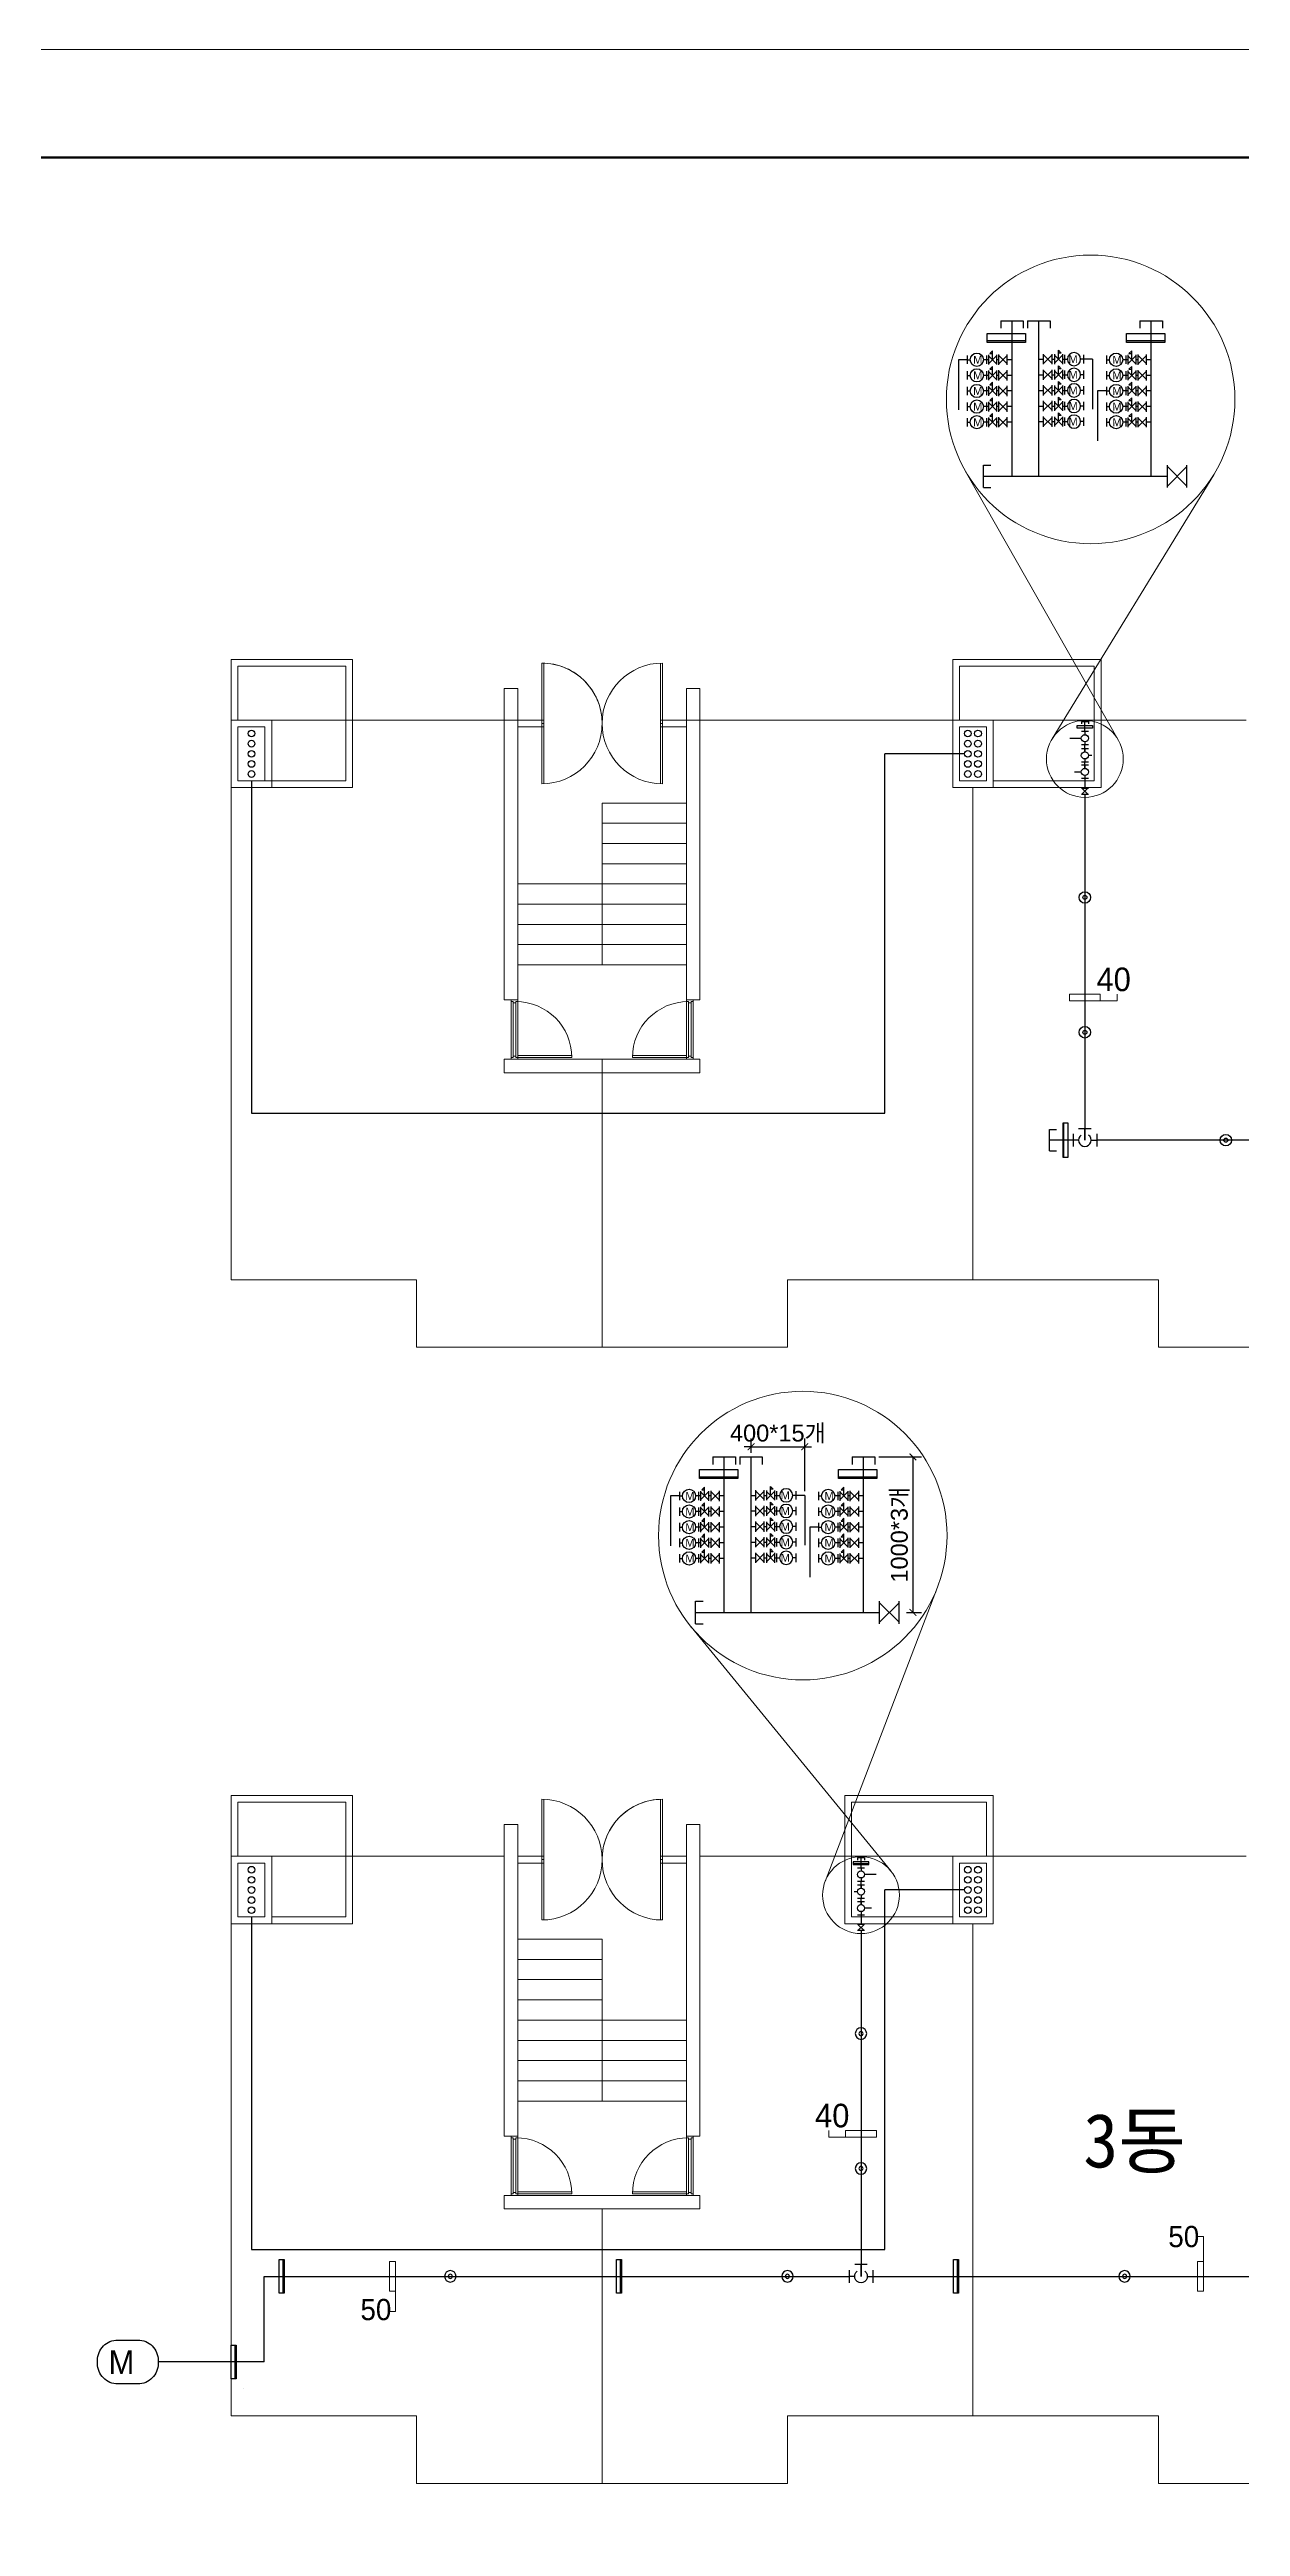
# Model space of a CAD drawing. Header units: millimetres. Extents: x 77978 to 1977917, y -128530 to 383426.
# Drawn here: x 819100 to 836763, y 92480 to 129213 of the extents above; entities that cross this region are included whole.
import ezdxf

# ---------------------------------------------------------------- set-up
doc = ezdxf.new("R2010")
doc.units = ezdxf.units.MM
doc.header["$LTSCALE"] = 20
doc.layers.get('0').update_dxf_attribs({"lineweight": 0})
for name, color, linetype, lineweight in [('PIPE(급수)', 3, 'Continuous', 30), ('WID', 6, 'Continuous', 0), ('건축선', 7, 'Continuous', 0), ('급수', 3, 'Continuous', 30), ('치수선', 1, 'Continuous', 0), ('해칭선', 5, 'Continuous', 0)]:
    doc.layers.add(name, color=color, linetype=linetype, lineweight=lineweight)
for name, color, linetype in [('TEXT', 2, 'Continuous'), ('가데', 2, 'Continuous'), ('급수부품', 2, 'Continuous')]:
    doc.layers.add(name, color=color, linetype=linetype)
doc.styles.get("Standard").update_dxf_attribs({"font": 'arial.ttf'})
doc.styles.add('굴림700', font='gulim.ttc', dxfattribs={"height": 700})
doc.styles.add('굴림800', font='', dxfattribs={"height": 800})
doc.styles.add('수도공사', font='malgun.ttf', dxfattribs={"height": 300})
doc.styles.get('굴림800').set_extended_font_data('GulimChe')
doc.dimstyles.new('태림-100', dxfattribs={"dimscale": 100, "dimtxt": 2.5, "dimasz": 1, "dimexe": 1.25, "dimexo": 0.625, "dimgap": 0.5, "dimtad": 1, "dimdec": 0, "dimzin": 1, "dimdsep": 46, "dimtxsty": 'Standard', "dimblk": 'ARCHTICK', "dimcen": 2.5, "dimclrt": 2, "dimadec": 0, "dimazin": 0, "dimtfac": 1, "dimtdec": 0, "dimtix": 1, "dimtmove": 0, "dimatfit": 3, "dimfxl": 1, "dimarcsym": 0})

# ---------------------------------------------------------------- blocks, each defined once
blk = doc.blocks.new('A$Cb09a5c7e')
at = {"layer": '급수부품', "color": 2}
for p, q in [((75, 0), (-75, 0)), ((-75, 0), (-75, -50)), ((75, 0), (75, -50))]:
    blk.add_line(p, q, dxfattribs=at)
blk = doc.blocks.new('A$Cf2ca77ac')
at = {"layer": '가데', "color": 1}
blk.add_line((-15, 250), (-15, -250), dxfattribs=at)
at = {"layer": '가데'}
blk.add_lwpolyline([(-75, -250), (0, -250), (0, 250), (-75, 250)], close=True, dxfattribs=at)
blk = doc.blocks.new('A$C79955f8c')
at = {"layer": '가데'}
for radius in [85, 30]:
    blk.add_circle((0, 0), radius, dxfattribs=at)
blk = doc.blocks.new('A$C0af038e2')
at = {"layer": '급수부품', "color": 2}
for p, q in [((-140, -75), (-140, 75)), ((140, -75), (140, 75)), ((75, -140), (-75, -140))]:
    blk.add_line(p, q, dxfattribs=at)
at = {"layer": '급수부품'}
for p, q in [((-75, 0), (-140, 0)), ((75, 0), (140, 0)), ((0, 0), (0, -140))]:
    blk.add_line(p, q, dxfattribs=at)
blk.add_arc((0, 0), 75, 306.0342, 233.9661, dxfattribs=at)
blk = doc.blocks.new('A$Ce61dc017')
at = {"layer": '급수부품'}
for p, q in [((-75, 65), (75, 65)), ((-75, -65), (75, -65))]:
    blk.add_line(p, q, dxfattribs=at)
at = {"layer": '급수부품', "color": 2}
for p, q in [((-65, -65), (65, 65)), ((-65, 65), (65, -65))]:
    blk.add_line(p, q, dxfattribs=at)
blk = doc.blocks.new('G$C777399D7')
at = {"layer": '급수부품'}
for p, q in [((-100, 165), (100, 165)), ((-100, 0), (100, 0)), ((-82.5, 165), (82.5, 165)), ((-82.5, 165), (82.5, 0)), ((82.5, 165), (-82.5, 0)), ((-82.5, 0), (82.5, 0))]:
    blk.add_line(p, q, dxfattribs=at)
blk = doc.blocks.new('G$CA49DD9BD')
at = {"layer": '급수부품'}
for p, q in [((-160, 35), (-160, -35)), ((-160, 0), (-135, 0)), ((0, 0), (-25, 0)), ((0, 35), (0, -35))]:
    blk.add_line(p, q, dxfattribs=at)
blk.add_circle((-80, 0), 55, dxfattribs=at)
blk = doc.blocks.new('A$Cee755bb0')
at = {"layer": '급수부품'}
for p, q in [((0, 319), (0, -319)), ((524, -262), (0, 262)), ((0, -262), (524, 262)), ((524, 319), (524, -319))]:
    blk.add_line(p, q, dxfattribs=at)
at = {"layer": '급수부품', "linetype": 'Continuous'}
for p, q in [((262, 579), (441, 400)), ((262, 0), (262, 579)), ((441, 400), (262, 400))]:
    blk.add_line(p, q, dxfattribs=at)
blk = doc.blocks.new('_ArchTick')
at = {"color": 0, "linetype": 'ByBlock', "const_width": 0.15}
blk.add_lwpolyline([(-0.5, -0.5), (0.5, 0.5)], dxfattribs=at)
blk = doc.blocks.new('*D5254')
at = {"layer": 'Defpoints', "color": 0}
for p in [(831338, 108341), (831745, 106035), (831905, 106035)]:
    blk.add_point(p, dxfattribs=at)
at = {"layer": '치수선', "color": 0, "lineweight": -2}
for p, q in [((831400, 108341), (832030, 108341)), ((831905, 108341), (831905, 106035)), ((831808, 106035), (832030, 106035))]:
    blk.add_line(p, q, dxfattribs=at)
at = {"layer": '치수선', "color": 0, "linetype": 'ByBlock', "lineweight": -2, "xscale": 100, "yscale": 100, "zscale": 100}
for p, rotation in [((831905, 108341), 90), ((831905, 106035), 270)]:
    blk.add_blockref('_ArchTick', p, dxfattribs=dict(at, rotation=rotation))
at = {"layer": '치수선', "color": 2, "insert": (831716, 107188), "char_height": 250, "attachment_point": 5, "rotation": 90}
blk.add_mtext('1000*3개', dxfattribs=at)
blk = doc.blocks.new('*D5255')
at = {"layer": 'Defpoints', "color": 0}
for p in [(830300, 108492), (829504, 108340), (830300, 107771)]:
    blk.add_point(p, dxfattribs=at)
at = {"layer": '치수선', "color": 0, "lineweight": -2}
for p, q in [((829504, 108492), (829404, 108492)), ((829504, 108403), (829504, 108617)), ((829504, 108492), (830300, 108492)), ((830300, 107834), (830300, 108617)), ((830300, 108492), (830400, 108492))]:
    blk.add_line(p, q, dxfattribs=at)
at = {"layer": '치수선', "color": 0, "linetype": 'ByBlock', "lineweight": -2, "xscale": 100, "yscale": 100, "zscale": 100}
blk.add_blockref('_ArchTick', (829504, 108492), dxfattribs=at)
at = {"layer": '치수선', "color": 0, "linetype": 'ByBlock', "lineweight": -2, "xscale": 100, "yscale": 100, "zscale": 100, "rotation": 180}
blk.add_blockref('_ArchTick', (830300, 108492), dxfattribs=at)
at = {"layer": '치수선', "color": 2, "insert": (829902, 108682), "char_height": 250, "attachment_point": 5}
blk.add_mtext('400*15{\\f굴림|b0|i0|c129|p50;개}', dxfattribs=at)
blk = doc.blocks.new('상수도 도각-다중')
at = {"lineweight": 100}
blk.add_line((123000, 86100), (3000, 86100), dxfattribs=at)
blk.add_lwpolyline([(0, 0), (126000, 0), (126000, 89100), (0, 89100)], close=True)

msp = doc.modelspace()

# ---------------------------------------------------------------- linework, layer by layer
for p, q in [((834950.5, 118974.1), (832680.5, 122967.4)), ((836366, 122908.4), (833969.1, 118989.8)), ((823495.1, 119269.1), (823495.1, 120069.1)), ((834595.1, 119269.1), (834595.1, 120069.1)), ((825845.1, 119739.1), (826045.1, 119739.1)), ((828545.1, 119739.1), (828745.1, 119739.1)), ((821795.1, 119269.1), (826045.1, 119269.1)), ((821795.1, 110969.1), (821795.1, 119269.1)), ((822395.1, 119269.1), (824495.1, 119269.1)), ((823495.1, 119269.1), (823495.1, 118369.1)), ((823595.1, 119269.1), (823595.1, 118269.1)), ((828545.1, 119269.1), (836845.1, 119269.1)), ((834595.1, 119269.1), (834595.1, 118369.1)), ((834595.1, 119269.1), (834595.1, 118369.1)), ((834695.1, 119269.1), (834695.1, 118269.1)), ((834695.1, 119269.1), (834695.1, 118269.1)), ((821995.1, 118369.1), (823495.1, 118369.1)), ((833095.1, 118369.1), (834595.1, 118369.1)), ((821995.1, 118269.1), (823595.1, 118269.1)), ((827295.1, 115639.1), (827295.1, 118039.1)), ((832795.1, 110969.1), (832795.1, 118269.1)), ((833095.1, 118269.1), (834695.1, 118269.1)), ((827295.1, 109969.1), (827295.1, 114239.1)), ((824545.1, 110969.1), (821795.1, 110969.1)), ((824545.1, 109969.1), (824545.1, 110969.1)), ((835545.1, 110969.1), (830045.1, 110969.1)), ((830045.1, 110969.1), (830045.1, 109969.1)), ((835545.1, 109969.1), (835545.1, 110969.1)), ((830045.1, 109969.1), (824545.1, 109969.1)), ((841045.1, 109969.1), (835545.1, 109969.1)), ((830602.7, 102045.9), (832270.6, 106411.2)), ((828616, 105819.6), (831575.9, 102203.4)), ((823495.1, 102419.1), (823495.1, 103219.1)), ((826045.1, 102889.1), (825845, 102889.1)), ((828745.1, 102889.1), (828545.1, 102889.1)), ((830995.1, 102419.1), (830995.1, 103219.1)), ((825845.1, 102419.1), (821795.1, 102419.1)), ((821795.1, 102419.1), (821795.1, 94119.1)), ((823495.1, 102419.1), (823495.1, 101519.1)), ((823595.1, 102419.1), (823595.1, 101419.1)), ((836845.1, 102419.1), (828745.1, 102419.1)), ((830895.1, 102419.1), (830895.1, 101419.1)), ((830995.1, 102419.1), (830995.1, 101519.1)), ((822395.1, 101519.1), (823495.1, 101519.1)), ((822395.1, 101419.1), (823595.1, 101419.1)), ((832495.1, 101419.1), (830895.1, 101419.1)), ((832495.1, 101519.1), (830995.1, 101519.1)), ((832795.1, 94119.1), (832795.1, 101419.1)), ((827295.1, 98789.1), (827295.1, 101189.1)), ((827295.1, 98789.1), (827295.1, 101189.1)), ((827295.1, 93119.1), (827295.1, 97189.1)), ((821795.1, 94119.1), (824545.1, 94119.1)), ((824545.1, 94119.1), (824545.1, 93119.1)), ((830045.1, 93119.1), (830045.1, 94119.1)), ((830045.1, 94119.1), (835545.1, 94119.1)), ((835545.1, 94119.1), (835545.1, 93119.1)), ((824545.1, 93119.1), (830045.1, 93119.1)), ((835545.1, 93119.1), (841045.1, 93119.1))]:
    msp.add_line(p, q)
at = {"color": 5}
for p, q in [((832595.1, 119269.1), (834595.1, 119269.1)), ((832995.1, 102419.1), (830995.1, 102419.1))]:
    msp.add_line(p, q, dxfattribs=at)
for points in [[(823595.1, 120169.1), (821795.1, 120169.1), (821795.1, 119269.1), (823595.1, 119269.1)], [(834695.1, 120169.1), (832495.1, 120169.1), (832495.1, 119269.1), (834695.1, 119269.1)], [(823495.1, 120069.1), (821895.1, 120069.1), (821895.1, 119269.1), (823495.1, 119269.1)], [(834595.1, 120069.1), (832595.1, 120069.1), (832595.1, 119269.1), (834595.1, 119269.1)], [(821795.1, 118269.1), (822395.1, 118269.1), (822395.1, 119269.1), (821795.1, 119269.1)], [(821895.1, 118369.1), (822295.1, 118369.1), (822295.1, 119169.1), (821895.1, 119169.1)], [(832495.1, 118269.1), (833095.1, 118269.1), (833095.1, 119269.1), (832495.1, 119269.1)], [(832595.1, 118369.1), (832995.1, 118369.1), (832995.1, 119169.1), (832595.1, 119169.1)], [(823595.1, 103319.1), (821795.1, 103319.1), (821795.1, 102419.1), (823595.1, 102419.1)], [(830895.1, 103319.1), (833095.1, 103319.1), (833095.1, 102419.1), (830895.1, 102419.1)], [(823495.1, 103219.1), (821895.1, 103219.1), (821895.1, 102419.1), (823495.1, 102419.1)], [(830995.1, 103219.1), (832995.1, 103219.1), (832995.1, 102419.1), (830995.1, 102419.1)], [(821795.1, 101419.1), (822395.1, 101419.1), (822395.1, 102419.1), (821795.1, 102419.1)], [(821895.1, 101519.1), (822295.1, 101519.1), (822295.1, 102319.1), (821895.1, 102319.1)], [(833095.1, 101419.1), (832495.1, 101419.1), (832495.1, 102419.1), (833095.1, 102419.1)], [(832995.1, 101519.1), (832595.1, 101519.1), (832595.1, 102319.1), (832995.1, 102319.1)]]:
    msp.add_lwpolyline(points, close=True)
for centre in [(834540.7, 124024.9), (830271.8, 107174.9)]:
    msp.add_circle(centre, 2139.7)
at = {"layer": 'PIPE(급수)'}
for p, q in [((833374.9, 122884.5), (833374.9, 125190.9)), ((833772.7, 122884.5), (833772.7, 125190.5)), ((835439.7, 122884.5), (835439.7, 125190.9)), ((832710.4, 124612.8), (832579.1, 124612.8)), ((832579.1, 124612.8), (832579.1, 123872.4)), ((834568.5, 124621.4), (834437.2, 124621.4)), ((834568.5, 124621.4), (834568.5, 123880.9)), ((834775.2, 124149.6), (834643.9, 124149.6)), ((834643.9, 124149.6), (834643.9, 123409.1)), ((829106, 106034.5), (829106, 108340.9)), ((829503.9, 106034.5), (829503.9, 108340.5)), ((831170.8, 106034.5), (831170.8, 108340.9)), ((828441.6, 107762.8), (828310.3, 107762.8)), ((828310.3, 107762.8), (828310.3, 107022.4)), ((830299.7, 107771.4), (830168.3, 107771.4)), ((830299.7, 107771.4), (830299.7, 107030.9)), ((830506.4, 107299.6), (830375, 107299.6)), ((830375, 107299.6), (830375.1, 106559.1))]:
    msp.add_line(p, q, dxfattribs=at)
at = {"layer": 'WID'}
for p, q in [((826400.1, 119219.1), (826400.1, 120114.1)), ((826430.1, 119219.1), (826430.1, 120113.6)), ((828160.1, 119219.1), (828160.1, 120113.6)), ((828160.1, 119269.1), (828160.1, 120109.7)), ((828190.1, 119219.1), (828190.1, 120114.1)), ((828190.1, 119219.1), (828190.1, 120110.3)), ((826045.1, 119269.1), (826430.1, 119269.1)), ((826045.1, 119169.1), (826430.1, 119169.1)), ((826375.1, 119269.1), (826400.1, 119269.1)), ((826400.1, 119169.1), (826375.1, 119169.1)), ((826375.1, 119169.1), (826400.1, 119169.1)), ((826400.1, 119269.1), (826400.1, 119169.1)), ((826430.1, 119269.1), (826400.1, 119269.1)), ((826430.1, 119219.1), (826400.1, 119219.1)), ((826400.1, 119219.1), (826400.1, 118324.1)), ((826430.1, 119169.1), (826400.1, 119169.1)), ((826430.1, 119219.1), (826430.1, 118324.6)), ((828160.1, 119269.1), (828545.1, 119269.1)), ((828190.1, 119269.1), (828160.1, 119269.1)), ((828160.1, 119219.1), (828190.1, 119219.1)), ((828160.1, 119219.1), (828160.1, 118324.6)), ((828160.1, 119219.1), (828190.1, 119219.1)), ((828160.1, 119169.1), (828545.1, 119169.1)), ((828160.1, 119169.1), (828190.1, 119169.1)), ((828190.1, 119269.1), (828190.1, 119169.1)), ((828215.1, 119269.1), (828190.1, 119269.1)), ((828190.1, 119269.1), (828190.1, 119169.1)), ((828190.1, 119219.1), (828190.1, 118324.1)), ((828190.1, 119169.1), (828215.1, 119169.1)), ((826045.1, 115119.1), (825945.1, 115119.1)), ((825945.1, 115119.1), (825945.1, 115094.1)), ((826045.1, 115119.1), (825945.1, 115119.1)), ((825945.1, 115094.1), (825945.1, 114294.1)), ((825945.1, 115094.1), (825975.6, 115094.1)), ((825975.6, 115094.1), (825975.6, 114284.1)), ((825975.6, 115094.1), (825975.6, 115074.1)), ((825975.6, 115074.1), (826015.6, 115074.1)), ((826015.6, 115094.1), (826045.1, 115094.1)), ((826015.6, 115094.1), (826015.6, 114264.1)), ((826045.1, 115094.1), (826045.1, 115119.1)), ((826045.1, 114264.1), (826045.1, 115094.1)), ((828545.1, 115119.1), (828645.1, 115119.1)), ((828545.1, 115119.1), (828645.1, 115119.1)), ((828545.1, 115119.1), (828645.1, 115119.1)), ((828545.1, 115094.1), (828545.1, 115119.1)), ((828545.1, 115119.1), (828645.1, 115119.1)), ((828574.5, 115094.1), (828545.1, 115094.1)), ((828545.1, 114264.1), (828545.1, 115094.1)), ((828574.5, 115094.1), (828574.5, 114264.1)), ((828614.5, 115074.1), (828574.5, 115074.1)), ((828614.5, 115094.1), (828614.5, 114284.1)), ((828645.1, 115094.1), (828614.5, 115094.1)), ((828614.5, 115094.1), (828614.5, 115074.1)), ((828645.1, 115119.1), (828645.1, 115094.1)), ((828645.1, 115094.1), (828645.1, 114294.1)), ((825945.1, 114294.1), (825945.1, 114264.1)), ((825945.1, 114264.1), (825945.1, 114239.1)), ((825975.6, 114264.1), (825945.1, 114264.1)), ((825975.6, 114284.1), (825975.6, 114264.1)), ((826015.6, 114284.1), (825975.6, 114284.1)), ((826015.6, 114264.1), (826045.1, 114264.1)), ((826045.1, 114294.1), (826845, 114294.1)), ((826045.1, 114264.1), (826845.6, 114264.1)), ((826045.1, 114239.1), (826045.1, 114264.1)), ((828545.1, 114264.1), (827744.5, 114264.1)), ((828545.1, 114294.1), (827745.1, 114294.1)), ((828545.1, 114239.1), (828545.1, 114264.1)), ((828574.5, 114264.1), (828545.1, 114264.1)), ((828574.5, 114284.1), (828614.5, 114284.1)), ((828614.5, 114284.1), (828614.5, 114264.1)), ((828614.5, 114264.1), (828645.1, 114264.1)), ((828645.1, 114294.1), (828645.1, 114264.1)), ((828645.1, 114264.1), (828645.1, 114239.1)), ((825945.1, 114239.1), (826045.1, 114239.1)), ((828645.1, 114239.1), (828545.1, 114239.1)), ((826400.1, 102369.1), (826400.1, 103264.1)), ((826400.1, 102369.1), (826400.1, 103260.3)), ((826430.1, 102369.1), (826430.1, 103263.6)), ((826430.1, 102419.1), (826430.1, 103259.7)), ((828160.1, 102369.1), (828160.1, 103263.6)), ((828190.1, 102369.1), (828190.1, 103264.1)), ((826430.1, 102419.1), (826045.1, 102419.1)), ((826430.1, 102319.1), (826045.1, 102319.1)), ((826375.1, 102419.1), (826400.1, 102419.1)), ((826400.1, 102319.1), (826375.1, 102319.1)), ((826400.1, 102419.1), (826430.1, 102419.1)), ((826400.1, 102419.1), (826400.1, 102319.1)), ((826400.1, 102419.1), (826400.1, 102319.1)), ((826430.1, 102369.1), (826400.1, 102369.1)), ((826400.1, 102369.1), (826400.1, 101474.1)), ((826430.1, 102369.1), (826400.1, 102369.1)), ((826430.1, 102319.1), (826400.1, 102319.1)), ((826430.1, 102369.1), (826430.1, 101474.6)), ((828545.1, 102419.1), (828160.1, 102419.1)), ((828160.1, 102419.1), (828190.1, 102419.1)), ((828160.1, 102369.1), (828190.1, 102369.1)), ((828160.1, 102369.1), (828160.1, 101474.6)), ((828545.1, 102319.1), (828160.1, 102319.1)), ((828160.1, 102319.1), (828190.1, 102319.1)), ((828190.1, 102419.1), (828190.1, 102319.1)), ((828215.1, 102419.1), (828190.1, 102419.1)), ((828190.1, 102369.1), (828190.1, 101474.1)), ((828190.1, 102319.1), (828215.1, 102319.1)), ((828215.1, 102319.1), (828190.1, 102319.1)), ((826045.1, 98269.1), (825945.1, 98269.1)), ((826045.1, 98269.1), (825945.1, 98269.1)), ((826045.1, 98269.1), (825945.1, 98269.1)), ((825945.1, 98269.1), (825945.1, 98244.1)), ((826045.1, 98269.1), (825945.1, 98269.1)), ((825945.1, 98244.1), (825945.1, 97444.1)), ((825945.1, 98244.1), (825975.6, 98244.1)), ((825975.6, 98244.1), (825975.6, 97434.1)), ((825975.6, 98244.1), (825975.6, 98224.1)), ((825975.6, 98224.1), (826015.6, 98224.1)), ((826015.6, 98244.1), (826045.1, 98244.1)), ((826015.6, 98244.1), (826015.6, 97414.1)), ((826045.1, 98244.1), (826045.1, 98269.1)), ((826045.1, 97414.1), (826045.1, 98244.1)), ((828545.1, 98269.1), (828645.1, 98269.1)), ((828545.1, 98244.1), (828545.1, 98269.1)), ((828545.1, 98269.1), (828645.1, 98269.1)), ((828574.5, 98244.1), (828545.1, 98244.1)), ((828545.1, 97414.1), (828545.1, 98244.1)), ((828574.5, 98244.1), (828574.5, 97414.1)), ((828614.5, 98224.1), (828574.5, 98224.1)), ((828614.5, 98244.1), (828614.5, 97434.1)), ((828645.1, 98244.1), (828614.5, 98244.1)), ((828614.5, 98244.1), (828614.5, 98224.1)), ((828645.1, 98269.1), (828645.1, 98244.1)), ((828645.1, 98244.1), (828645.1, 97444.1)), ((825945.1, 97444.1), (825945.1, 97414.1)), ((825945.1, 97414.1), (825945.1, 97389.1)), ((825975.6, 97414.1), (825945.1, 97414.1)), ((825945.1, 97389.1), (826045.1, 97389.1)), ((825975.6, 97434.1), (825975.6, 97414.1)), ((826015.6, 97434.1), (825975.6, 97434.1)), ((826015.6, 97414.1), (826045.1, 97414.1)), ((826045.1, 97444.1), (826845, 97444.1)), ((826045.1, 97414.1), (826845.6, 97414.1)), ((826045.1, 97389.1), (826045.1, 97414.1)), ((828545.1, 97414.1), (827744.5, 97414.1)), ((828545.1, 97444.1), (827745.1, 97444.1)), ((828545.1, 97389.1), (828545.1, 97414.1)), ((828574.5, 97414.1), (828545.1, 97414.1)), ((828645.1, 97389.1), (828545.1, 97389.1)), ((828574.5, 97434.1), (828614.5, 97434.1)), ((828614.5, 97434.1), (828614.5, 97414.1)), ((828614.5, 97414.1), (828645.1, 97414.1)), ((828645.1, 97444.1), (828645.1, 97414.1)), ((828645.1, 97414.1), (828645.1, 97389.1))]:
    msp.add_line(p, q, dxfattribs=at)
for centre, radius, start, end in [((826400.1, 119219.1), 895, 356.79745, 90), ((826400.1, 119219.1), 895, 270, 90), ((828190.1, 119219.1), 895, 90, 270), ((826015.6, 114264.1), 830, 0, 90), ((828574.5, 114264.1), 830, 90, 180), ((826400.1, 102369.1), 895, 270, 90), ((828190.1, 102369.1), 895, 90, 183.20255), ((828190.1, 102369.1), 895, 90, 270), ((826015.6, 97414.1), 830, 0, 90), ((828574.5, 97414.1), 830, 90, 180)]:
    msp.add_arc(centre, radius, start, end, dxfattribs=at)
at = {"layer": '가데', "color": 1}
for p, q in [((833006.9, 124897.2), (833575.8, 124896.3)), ((835071.7, 124897.2), (835640.6, 124896.3)), ((834339.4, 119155.3), (834570.7, 119155)), ((828738, 108047.2), (829307, 108046.3)), ((830802.8, 108047.2), (831371.8, 108046.3)), ((831250.8, 102305.3), (831019.5, 102305))]:
    msp.add_line(p, q, dxfattribs=at)
at = {"layer": '가데'}
for points in [[(833575.8, 125003.3), (833575.8, 124869.6), (833006.9, 124870.5), (833006.9, 125003.3)], [(835640.6, 125003.3), (835640.6, 124869.6), (835071.7, 124870.5), (835071.7, 125003.3)], [(834570.7, 119188.6), (834570.7, 119146.6), (834339.4, 119146.9), (834339.4, 119188.6)], [(829307, 108153.3), (829307, 108019.6), (828738, 108020.5), (828738, 108153.3)], [(831371.8, 108153.3), (831371.8, 108019.6), (830802.8, 108020.5), (830802.8, 108153.3)], [(831019.5, 102338.6), (831019.5, 102296.6), (831250.8, 102296.9), (831250.8, 102338.6)]]:
    msp.add_lwpolyline(points, close=True, dxfattribs=at)
at = {"layer": '건축선'}
for p, q in [((826045.1, 119739.1), (826045.1, 115119.1)), ((828545.1, 115119.1), (828545.1, 119739.1)), ((827295.1, 118039.1), (828545.1, 118039.1)), ((827295.1, 118039.1), (827295.1, 115639.1)), ((827295.1, 117739.1), (828545.1, 117739.1)), ((827295.1, 117439.1), (828545.1, 117439.1)), ((826045.1, 116839.1), (828545.1, 116839.1)), ((827295.1, 117139.1), (828545.1, 117139.1)), ((826045.1, 116539.1), (828545.1, 116539.1)), ((826045.1, 116239.1), (828545.1, 116239.1)), ((826045.1, 115939.1), (828545.1, 115939.1)), ((826045.1, 115639.1), (828545.1, 115639.1)), ((826045.1, 115119.1), (825845.1, 115119.1)), ((826045.1, 115119.1), (825845.1, 115119.1)), ((828545.1, 115119.1), (828745.1, 115119.1)), ((828545.1, 115119.1), (828745.1, 115119.1)), ((825845.1, 114239.1), (825845.1, 114039.1)), ((825845.1, 114239.1), (828745.1, 114239.1)), ((825845.1, 114039.1), (827295.1, 114039.1)), ((827295.1, 114039.1), (828745.1, 114039.1)), ((828745.1, 114039.1), (828745.1, 114239.1)), ((826045.1, 98269.1), (826045.1, 102889.1)), ((828545.1, 102889.1), (828545.1, 98269.1)), ((827295.1, 101189.1), (826045.1, 101189.1)), ((827295.1, 101189.1), (827295.1, 98789.1)), ((827295.1, 100889.1), (826045.1, 100889.1)), ((827295.1, 100589.1), (826045.1, 100589.1)), ((827295.1, 100289.1), (826045.1, 100289.1)), ((828545.1, 99989.1), (826045.1, 99989.1)), ((828545.1, 99689.1), (826045.1, 99689.1)), ((828545.1, 99389.1), (826045.1, 99389.1)), ((828545.1, 99089.1), (826045.1, 99089.1)), ((828545.1, 98789.1), (826045.1, 98789.1)), ((826045.1, 98269.1), (825845.1, 98269.1)), ((826045.1, 98269.1), (825845.1, 98269.1)), ((828545.1, 98269.1), (828745.1, 98269.1)), ((828545.1, 98269.1), (828745.1, 98269.1)), ((828745.1, 97389.1), (825845.1, 97389.1)), ((825845.1, 97189.1), (825845.1, 97389.1)), ((828745.1, 97389.1), (828745.1, 97189.1)), ((827295.1, 97189.1), (825845.1, 97189.1)), ((828745.1, 97189.1), (827295.1, 97189.1))]:
    msp.add_line(p, q, dxfattribs=at)
for points in [[(825845.1, 115119.1), (825845.1, 119739.1)], [(828745.1, 119739.1), (828745.1, 119479.1), (828745.1, 115119.1)], [(825845, 102889.1), (825845.1, 102629.1), (825845.1, 98269.1)], [(828745.1, 98269.1), (828745.1, 102889.1)]]:
    msp.add_lwpolyline(points, dxfattribs=at)
for centre in [(834455.2, 118692.5), (831135, 101842.5)]:
    msp.add_circle(centre, 569.8, dxfattribs=at)
at = {"layer": '급수'}
for p, q in [((833025.5, 124612.8), (832995.5, 124612.8)), ((833179.5, 124612.9), (833144.2, 124612.9)), ((833374.9, 124612.9), (833304.5, 124612.9)), ((833772.7, 124621.4), (833843.1, 124621.4)), ((833968.1, 124621.4), (834003.4, 124621.4)), ((834122.1, 124621.4), (834152.1, 124621.4)), ((834568.5, 124621.4), (834568.5, 124621.4)), ((835090.3, 124612.8), (835060.3, 124612.8)), ((835244.3, 124612.9), (835209, 124612.9)), ((835439.7, 124612.9), (835369.3, 124612.9)), ((833025.5, 124381.2), (832995.5, 124381.2)), ((833179.5, 124381.2), (833144.2, 124381.2)), ((833374.9, 124381.2), (833304.5, 124381.2)), ((833772.7, 124389.8), (833843.1, 124389.8)), ((833968.1, 124389.8), (834003.4, 124389.8)), ((834122.1, 124389.8), (834152.1, 124389.8)), ((835090.3, 124381.2), (835060.3, 124381.2)), ((835244.3, 124381.2), (835209, 124381.2)), ((835439.7, 124381.2), (835369.3, 124381.2)), ((833025.5, 124149.6), (832995.5, 124149.6)), ((833025.5, 123917.9), (832995.5, 123917.9)), ((833179.5, 124149.6), (833144.2, 124149.6)), ((833179.5, 123918), (833144.2, 123918)), ((833374.9, 124149.6), (833304.5, 124149.6)), ((833374.9, 123918), (833304.5, 123918)), ((833772.7, 124158.2), (833843.1, 124158.2)), ((833772.7, 123926.5), (833843.1, 123926.5)), ((833968.1, 124158.2), (834003.4, 124158.2)), ((833968.1, 123926.5), (834003.4, 123926.5)), ((834122.1, 124158.1), (834152.1, 124158.1)), ((834122.1, 123926.5), (834152.1, 123926.5)), ((835090.3, 124149.6), (835060.3, 124149.6)), ((835090.3, 123917.9), (835060.3, 123917.9)), ((835244.3, 124149.6), (835209, 124149.6)), ((835244.3, 123918), (835209, 123918)), ((835439.7, 124149.6), (835369.3, 124149.6)), ((835439.7, 123918), (835369.3, 123918)), ((833025.5, 123686.3), (832995.5, 123686.3)), ((833179.5, 123686.3), (833144.2, 123686.3)), ((833374.9, 123686.3), (833304.5, 123686.3)), ((833772.7, 123694.9), (833843.1, 123694.9)), ((833968.1, 123694.9), (834003.4, 123694.9)), ((834122.1, 123694.9), (834152.1, 123694.9)), ((835090.3, 123686.3), (835060.3, 123686.3)), ((835244.3, 123686.3), (835209, 123686.3)), ((835439.7, 123686.3), (835369.3, 123686.3)), ((832951.4, 122884.5), (835680.1, 122884.5)), ((834455.2, 119097.8), (834455.2, 119246.6)), ((831486.5, 113437.3), (831486.5, 118769.1)), ((832670.1, 118769.1), (831486.5, 118769.1)), ((834230.1, 118999.9), (834402.5, 118999.9)), ((834455.2, 118797.7), (834455.2, 118902)), ((834455.2, 118552.9), (834455.2, 118649.3)), ((834556.9, 118745), (834507.8, 118745)), ((822095.1, 118369.1), (822095.1, 113437.3)), ((834301.7, 118500.3), (834402.5, 118500.3)), ((834455.2, 118552.9), (834455.2, 118647.2)), ((834455.2, 118413.1), (834455.2, 118259.6)), ((834455.2, 118214.1), (834455.2, 118214.1)), ((834455.2, 118168.6), (834455.2, 113039.1)), ((822095.1, 113437.3), (831486.5, 113437.3)), ((834280.2, 113039.1), (833928.2, 113039.1)), ((845280.2, 113039.1), (834630.2, 113039.1)), ((828756.7, 107762.8), (828726.7, 107762.8)), ((828910.7, 107762.9), (828875.3, 107762.9)), ((829106, 107762.9), (829035.6, 107762.9)), ((829503.9, 107771.4), (829574.3, 107771.4)), ((829699.2, 107771.4), (829734.6, 107771.4)), ((829853.3, 107771.4), (829883.3, 107771.4)), ((830299.7, 107771.4), (830299.7, 107771.4)), ((830821.4, 107762.8), (830791.4, 107762.8)), ((830975.5, 107762.9), (830940.1, 107762.9)), ((831170.8, 107762.9), (831100.4, 107762.9)), ((828756.7, 107531.2), (828726.7, 107531.2)), ((828756.7, 107299.6), (828726.7, 107299.6)), ((828910.7, 107531.2), (828875.3, 107531.2)), ((828910.7, 107299.6), (828875.3, 107299.6)), ((829106, 107531.2), (829035.6, 107531.2)), ((829106, 107299.6), (829035.6, 107299.6)), ((829503.9, 107539.8), (829574.3, 107539.8)), ((829503.9, 107308.2), (829574.3, 107308.2)), ((829699.2, 107539.8), (829734.6, 107539.8)), ((829699.2, 107308.2), (829734.6, 107308.2)), ((829853.3, 107539.8), (829883.3, 107539.8)), ((829853.3, 107308.1), (829883.3, 107308.1)), ((830821.4, 107531.2), (830791.4, 107531.2)), ((830821.4, 107299.6), (830791.4, 107299.6)), ((830975.5, 107531.2), (830940.1, 107531.2)), ((830975.5, 107299.6), (830940.1, 107299.6)), ((831170.8, 107531.2), (831100.4, 107531.2)), ((831170.8, 107299.6), (831100.4, 107299.6)), ((828756.7, 107067.9), (828726.7, 107067.9)), ((828910.7, 107068), (828875.3, 107068)), ((829106, 107068), (829035.6, 107068)), ((829503.9, 107076.5), (829574.3, 107076.5)), ((829699.2, 107076.5), (829734.6, 107076.5)), ((829853.3, 107076.5), (829883.3, 107076.5)), ((830821.4, 107067.9), (830791.4, 107067.9)), ((830975.5, 107068), (830940.1, 107068)), ((831170.8, 107068), (831100.4, 107068)), ((828756.7, 106836.3), (828726.7, 106836.3)), ((828910.7, 106836.3), (828875.3, 106836.3)), ((829106, 106836.3), (829035.6, 106836.3)), ((829503.9, 106844.9), (829574.3, 106844.9)), ((829699.2, 106844.9), (829734.6, 106844.9)), ((829853.3, 106844.9), (829883.3, 106844.9)), ((830821.4, 106836.3), (830791.4, 106836.3)), ((830975.5, 106836.3), (830940.1, 106836.3)), ((831170.8, 106836.3), (831100.4, 106836.3)), ((828682.5, 106034.5), (831411.2, 106034.5)), ((831135, 102247.8), (831135, 102396.6)), ((831360, 102149.9), (831187.6, 102149.9)), ((831033.3, 101895), (831082.3, 101895)), ((831135, 101947.7), (831135, 102052)), ((831135, 101702.9), (831135, 101799.3)), ((831135, 101702.9), (831135, 101797.2)), ((831486.5, 96587.3), (831486.5, 101919.1)), ((832670.1, 101919.1), (831486.5, 101919.1)), ((822095.1, 101519.1), (822095.1, 96587.3)), ((831135, 101563.1), (831135, 101409.6)), ((831288.4, 101650.3), (831187.6, 101650.3)), ((831135, 101364.1), (831135, 101364.1)), ((831135, 101318.6), (831135, 96189.1)), ((822095.1, 96587.3), (831486.5, 96587.3)), ((822281.5, 94919.1), (822281.5, 96189.1)), ((822281.5, 96189.1), (822581.5, 96189.1)), ((831310, 96189.1), (841960, 96189.1)), ((822281.5, 94919.1), (820711.5, 94919.1))]:
    msp.add_line(p, q, dxfattribs=at)
msp.add_lwpolyline([(822281.5, 96189.1), (823512, 96189.1), (830960, 96189.1)], dxfattribs=at)
msp.add_lwpolyline([(820111.5, 95244.1), (820411.5, 95244.1, -0.4142136), (820711.5, 94944.1), (820711.5, 94894.1, -0.4142136), (820411.5, 94594.1), (820111.5, 94594.1, -0.4142136), (819811.5, 94894.1), (819811.5, 94944.1, -0.4142136)], format="xyb", close=True, dxfattribs=at)
for centre in [(822095.1, 119069.1), (832720.1, 119069.1), (832870.1, 119069.1), (822095.1, 118919.1), (822095.1, 118769.1), (822095.1, 118619.1), (832720.1, 118919.1), (832720.1, 118769.1), (832720.1, 118619.1), (832870.1, 118919.1), (832870.1, 118769.1), (832870.1, 118619.1), (822095.1, 118469.1), (832720.1, 118469.1), (832870.1, 118469.1), (822095.1, 102219.1), (822095.1, 102069.1), (832720.1, 102219.1), (832720.1, 102069.1), (832870.1, 102219.1), (832870.1, 102069.1), (822095.1, 101919.1), (822095.1, 101769.1), (832720.1, 101919.1), (832720.1, 101769.1), (832870.1, 101919.1), (832870.1, 101769.1), (822095.1, 101619.1), (832720.1, 101619.1), (832870.1, 101619.1)]:
    msp.add_circle(centre, 50, dxfattribs=at)
at = {"layer": '급수부품', "color": 2}
for p, q in [((834507.7, 119097.8), (834402.7, 119097.8)), ((834507.7, 118902), (834402.7, 118902)), ((834507.7, 118843), (834402.7, 118843)), ((834507.7, 118647.2), (834402.7, 118647.2)), ((834507.7, 118598.2), (834402.7, 118598.2)), ((834507.7, 118402.4), (834402.7, 118402.4)), ((831082.5, 102247.8), (831187.5, 102247.8)), ((831082.5, 102052), (831187.5, 102052)), ((831082.5, 101993), (831187.5, 101993)), ((831082.5, 101797.2), (831187.5, 101797.2)), ((831082.5, 101748.2), (831187.5, 101748.2)), ((831082.5, 101552.4), (831187.5, 101552.4))]:
    msp.add_line(p, q, dxfattribs=at)
at = {"layer": '급수부품'}
for p, q in [((834455.2, 119097.8), (834455.1, 119052.5)), ((834455.2, 118947.4), (834455.1, 118902)), ((834455.2, 118843), (834455.2, 118797.7)), ((834455.2, 118692.5), (834455.2, 118647.2)), ((834455.2, 118598.2), (834455.1, 118552.9)), ((834455.2, 118447.8), (834455.1, 118402.4)), ((831135, 102247.8), (831135, 102202.5)), ((831135, 102097.4), (831135, 102052)), ((831135, 101993), (831135, 101947.7)), ((831135, 101842.5), (831135, 101797.2)), ((831135, 101748.2), (831135, 101702.9)), ((831135, 101597.8), (831135, 101552.4))]:
    msp.add_line(p, q, dxfattribs=at)
for centre in [(834455.2, 118999.9), (834455.2, 118745), (834455.2, 118500.3), (831135, 102149.9), (831135, 101895), (831135, 101650.3)]:
    msp.add_circle(centre, 52.6, dxfattribs=at)
at = {"layer": '치수선'}
for p, q in [((834226.9, 115103.9), (834226.9, 115203.9)), ((834226.9, 115203.9), (834683.4, 115203.9)), ((834226.9, 115103.9), (834683.4, 115103.9)), ((834683.4, 115203.9), (834683.4, 115103.9)), ((834683.4, 115103.9), (834933.4, 115103.9)), ((834933.4, 115203.9), (834933.4, 115103.9)), ((830656.7, 98353.9), (830656.7, 98253.9)), ((830906.7, 98253.9), (830656.7, 98253.9)), ((831363.2, 98353.9), (830906.7, 98353.9)), ((830906.7, 98353.9), (830906.7, 98253.9)), ((831363.2, 98253.9), (830906.7, 98253.9)), ((831363.2, 98253.9), (831363.2, 98353.9)), ((836123.1, 96778.7), (836213.1, 96778.7)), ((836213.1, 96778.7), (836213.1, 96409.4)), ((824232, 96409.4), (824142, 96409.4)), ((824142, 96409.4), (824142, 95968.8)), ((824232, 96409.4), (824232, 95968.8)), ((836213.1, 96409.4), (836123.1, 96409.4)), ((836123.1, 96409.4), (836123.1, 95968.8)), ((836213.1, 96409.4), (836213.1, 95968.8)), ((824142, 95968.8), (824232, 95968.8)), ((824232, 95968.8), (824232, 95666.8)), ((836123.1, 95968.8), (836213.1, 95968.8)), ((824142, 95666.8), (824232, 95666.8))]:
    msp.add_line(p, q, dxfattribs=at)
at = {"layer": '해칭선', "linetype": 'Continuous', "transparency": 33554687}
msp.add_line((821982.6, 94525.4), (821982.5, 94525.5), dxfattribs=at)

# ---------------------------------------------------------------- block references
at = {"color": 0, "xscale": 0.5333333333333332, "yscale": 0.5333333333333332, "zscale": 0.5333333333333332}
msp.add_blockref('상수도 도각-다중', (808096.9, 81693.2), dxfattribs=at)
at = {"layer": 'PIPE(급수)'}
for p, xscale, yscale, zscale in [((833374.9, 125190.9), -2.227272725, 2.227272725, 2.227272725), ((833772.7, 125190.5), -2.227272725, 2.227272725, 2.227272725), ((835439.7, 125190.9), -2.227272725, 2.227272725, 2.227272725), ((834455.2, 119246.6), -0.7000000000000001, 0.7000000000000001, 0.7000000000000001), ((829106, 108340.9), -2.227272725, 2.227272725, 2.227272725), ((829503.9, 108340.5), -2.227272725, 2.227272725, 2.227272725), ((831170.8, 108340.9), -2.227272725, 2.227272725, 2.227272725), ((831135, 102396.6), 0.7000000000000001, 0.7000000000000001, 0.7000000000000001)]:
    msp.add_blockref('A$Cb09a5c7e', p, dxfattribs=dict(at, xscale=xscale, yscale=yscale, zscale=zscale))
for name, p, xscale, yscale, zscale, rotation in [('A$Cb09a5c7e', (832951.4, 122884.5), -2.227272725, 2.227272725, 2.227272725, 89.99999999999973), ('A$Ce61dc017', (835824.8, 122884.5), -2.227272725, 2.227272725, 2.227272725, 270), ('A$Ce61dc017', (834455.2, 118214.1), -0.7000000000000001, 0.7000000000000001, 0.7000000000000001, 180), ('A$Cb09a5c7e', (833928.2, 113038.5), -2.125, 2.125, 2.125, 89.99999999999919), ('A$Cb09a5c7e', (828682.5, 106034.5), -2.227272725, 2.227272725, 2.227272725, 89.99999999999972), ('A$Ce61dc017', (831556, 106034.5), -2.227272725, 2.227272725, 2.227272725, 270), ('A$Ce61dc017', (831135, 101364.1), 0.7000000000000001, 0.7000000000000001, 0.7000000000000001, 180)]:
    msp.add_blockref(name, p, dxfattribs=dict(at, xscale=xscale, yscale=yscale, zscale=zscale, rotation=rotation))
at = {"layer": '가데'}
for p in [(834455.2, 116639.1), (834455.2, 114639.1), (836546.1, 113039.1)]:
    msp.add_blockref('A$C79955f8c', p, dxfattribs=at)
at = {"layer": '가데', "rotation": 180}
msp.add_blockref('A$Cf2ca77ac', (834130, 113039.1), dxfattribs=at)
at = {"layer": '가데', "xscale": -1}
for p in [(831135, 99789.1), (831135, 97789.1), (825044, 96189.1), (830044, 96189.1), (835044, 96189.1)]:
    msp.add_blockref('A$C79955f8c', p, dxfattribs=at)
at = {"layer": '가데', "xscale": -1, "rotation": 180}
for p in [(822581.5, 96189.1), (827581.5, 96189.1), (832581.5, 96189.1), (821870.1, 94919.1)]:
    msp.add_blockref('A$Cf2ca77ac', p, dxfattribs=at)
at = {"layer": '급수부품'}
for name, p, xscale, yscale, zscale, rotation in [('G$CA49DD9BD', (832995.5, 124612.8), 1.781818179999999, 1.78181818, 1.78181818, 0.000137229028932234), ('A$Cee755bb0', (833144.2, 124612.9), -0.2266666668336514, 0.2266666668336516, 0.2266666668336517, 0.01390590346156414), ('G$C777399D7', (833304.5, 124612.9), 0.7572727264999998, 0.7572727264999999, 0.7572727265, 90.00013722902895), ('G$C777399D7', (833843.1, 124621.4), -0.7572727264999998, 0.7572727264999999, 0.7572727265, 269.999862770971), ('A$Cee755bb0', (834003.4, 124621.4), 0.2266666668336514, 0.2266666668336516, 0.2266666668336517, 359.9860940965385), ('G$CA49DD9BD', (834152.1, 124621.4), -1.781818179999999, 1.78181818, 1.78181818, 359.999862770971), ('G$CA49DD9BD', (835060.3, 124612.8), 1.781818179999999, 1.78181818, 1.78181818, 0.000137229028932234), ('A$Cee755bb0', (835209, 124612.9), -0.2266666668336514, 0.2266666668336516, 0.2266666668336517, 0.01390590346156414), ('G$C777399D7', (835369.3, 124612.9), 0.7572727264999998, 0.7572727264999999, 0.7572727265, 90.00013722902895), ('G$CA49DD9BD', (832995.5, 124381.2), 1.781818179999999, 1.78181818, 1.78181818, 0.000137229028932234), ('G$CA49DD9BD', (832995.5, 124149.6), 1.781818179999999, 1.78181818, 1.78181818, 0.000137229028932234), ('A$Cee755bb0', (833144.2, 124381.2), -0.2266666668336514, 0.2266666668336516, 0.2266666668336517, 0.01390590346156414), ('A$Cee755bb0', (833144.2, 124149.6), -0.2266666668336514, 0.2266666668336516, 0.2266666668336517, 0.01390590346156414), ('G$C777399D7', (833304.5, 124381.2), 0.7572727264999998, 0.7572727264999999, 0.7572727265, 90.00013722902895), ('G$C777399D7', (833304.5, 124149.6), 0.7572727264999998, 0.7572727264999999, 0.7572727265, 90.00013722902895), ('G$C777399D7', (833843.1, 124389.8), -0.7572727265, 0.7572727265, 0.7572727265, 270), ('G$C777399D7', (833843.1, 124158.2), -0.7572727265, 0.7572727265, 0.7572727265, 270), ('A$Cee755bb0', (834003.4, 124389.8), 0.2266666668336514, 0.2266666668336516, 0.2266666668336517, 359.9860940965385), ('A$Cee755bb0', (834003.4, 124158.2), 0.2266666668336514, 0.2266666668336516, 0.2266666668336517, 359.9860940965385), ('G$CA49DD9BD', (834152.1, 124389.8), -1.781818179999999, 1.78181818, 1.78181818, 359.999862770971), ('G$CA49DD9BD', (834152.1, 124158.1), -1.781818179999999, 1.78181818, 1.78181818, 359.999862770971), ('G$CA49DD9BD', (835060.3, 124381.2), 1.781818179999999, 1.78181818, 1.78181818, 0.000137229028932234), ('G$CA49DD9BD', (835060.3, 124149.6), 1.781818179999999, 1.78181818, 1.78181818, 0.000137229028932234), ('A$Cee755bb0', (835209, 124381.2), -0.2266666668336514, 0.2266666668336516, 0.2266666668336517, 0.01390590346156414), ('A$Cee755bb0', (835209, 124149.6), -0.2266666668336514, 0.2266666668336516, 0.2266666668336517, 0.01390590346156414), ('G$C777399D7', (835369.3, 124381.2), 0.7572727264999998, 0.7572727264999999, 0.7572727265, 90.00013722902895), ('G$C777399D7', (835369.3, 124149.6), 0.7572727264999998, 0.7572727264999999, 0.7572727265, 90.00013722902895), ('G$CA49DD9BD', (832995.5, 123917.9), 1.781818179999999, 1.78181818, 1.78181818, 0.000137229028932234), ('A$Cee755bb0', (833144.2, 123918), -0.2266666668336514, 0.2266666668336516, 0.2266666668336517, 0.01390590346156414), ('A$Cee755bb0', (833144.2, 123686.3), -0.2266666668336514, 0.2266666668336516, 0.2266666668336517, 0.01390590346156414), ('G$C777399D7', (833304.5, 123918), 0.7572727264999998, 0.7572727264999999, 0.7572727265, 90.00013722902895), ('G$C777399D7', (833843.1, 123926.5), -0.7572727265, 0.7572727265, 0.7572727265, 270), ('A$Cee755bb0', (834003.4, 123926.5), 0.2266666668336514, 0.2266666668336516, 0.2266666668336517, 359.9860940965385), ('A$Cee755bb0', (834003.4, 123694.9), 0.2266666668336514, 0.2266666668336516, 0.2266666668336517, 359.9860940965385), ('G$CA49DD9BD', (834152.1, 123926.5), -1.781818179999999, 1.78181818, 1.78181818, 359.999862770971), ('G$CA49DD9BD', (834152.1, 123694.9), -1.781818179999999, 1.78181818, 1.78181818, 359.999862770971), ('G$CA49DD9BD', (835060.3, 123917.9), 1.781818179999999, 1.78181818, 1.78181818, 0.000137229028932234), ('A$Cee755bb0', (835209, 123918), -0.2266666668336514, 0.2266666668336516, 0.2266666668336517, 0.01390590346156414), ('A$Cee755bb0', (835209, 123686.3), -0.2266666668336514, 0.2266666668336516, 0.2266666668336517, 0.01390590346156414), ('G$C777399D7', (835369.3, 123918), 0.7572727264999998, 0.7572727264999999, 0.7572727265, 90.00013722902895), ('G$CA49DD9BD', (832995.5, 123686.3), 1.781818179999999, 1.78181818, 1.78181818, 0.000137229028932234), ('G$C777399D7', (833304.5, 123686.3), 0.7572727264999998, 0.7572727264999999, 0.7572727265, 90.00013722902895), ('G$C777399D7', (833843.1, 123694.9), -0.7572727265, 0.7572727265, 0.7572727265, 270), ('G$CA49DD9BD', (835060.3, 123686.3), 1.781818179999999, 1.78181818, 1.78181818, 0.000137229028932234), ('G$C777399D7', (835369.3, 123686.3), 0.7572727264999998, 0.7572727264999999, 0.7572727265, 90.00013722902895), ('A$C0af038e2', (834455.2, 113039.1), 1.25, 1.25, 1.25, 180), ('G$CA49DD9BD', (828726.7, 107762.8), 1.781818179999999, 1.78181818, 1.78181818, 0.000137229028932234), ('G$CA49DD9BD', (828726.7, 107531.2), 1.781818179999999, 1.78181818, 1.78181818, 0.000137229028932234), ('A$Cee755bb0', (828875.3, 107762.9), -0.2266666668336514, 0.2266666668336516, 0.2266666668336517, 0.01390590346156414), ('A$Cee755bb0', (828875.3, 107531.2), -0.2266666668336514, 0.2266666668336516, 0.2266666668336517, 0.01390590346156414), ('G$C777399D7', (829035.6, 107762.9), 0.7572727264999998, 0.7572727264999999, 0.7572727265, 90.00013722902895), ('G$C777399D7', (829574.3, 107771.4), -0.7572727264999998, 0.7572727264999999, 0.7572727265, 269.999862770971), ('A$Cee755bb0', (829734.6, 107771.4), 0.2266666668336514, 0.2266666668336516, 0.2266666668336517, 359.9860940965385), ('A$Cee755bb0', (829734.6, 107539.8), 0.2266666668336514, 0.2266666668336516, 0.2266666668336517, 359.9860940965385), ('G$CA49DD9BD', (829883.3, 107771.4), -1.781818179999999, 1.78181818, 1.78181818, 359.999862770971), ('G$CA49DD9BD', (829883.3, 107539.8), -1.781818179999999, 1.78181818, 1.78181818, 359.999862770971), ('G$CA49DD9BD', (830791.4, 107762.8), 1.781818179999999, 1.78181818, 1.78181818, 0.000137229028932234), ('G$CA49DD9BD', (830791.4, 107531.2), 1.781818179999999, 1.78181818, 1.78181818, 0.000137229028932234), ('A$Cee755bb0', (830940.1, 107762.9), -0.2266666668336514, 0.2266666668336516, 0.2266666668336517, 0.01390590346156414), ('A$Cee755bb0', (830940.1, 107531.2), -0.2266666668336514, 0.2266666668336516, 0.2266666668336517, 0.01390590346156414), ('G$C777399D7', (831100.4, 107762.9), 0.7572727264999998, 0.7572727264999999, 0.7572727265, 90.00013722902895), ('G$CA49DD9BD', (828726.7, 107299.6), 1.781818179999999, 1.78181818, 1.78181818, 0.000137229028932234), ('A$Cee755bb0', (828875.3, 107299.6), -0.2266666668336514, 0.2266666668336516, 0.2266666668336517, 0.01390590346156414), ('G$C777399D7', (829035.6, 107531.2), 0.7572727264999998, 0.7572727264999999, 0.7572727265, 90.00013722902895), ('G$C777399D7', (829035.6, 107299.6), 0.7572727264999998, 0.7572727264999999, 0.7572727265, 90.00013722902895), ('G$C777399D7', (829574.3, 107539.8), -0.7572727265, 0.7572727265, 0.7572727265, 270), ('G$C777399D7', (829574.3, 107308.2), -0.7572727265, 0.7572727265, 0.7572727265, 270), ('A$Cee755bb0', (829734.6, 107308.2), 0.2266666668336514, 0.2266666668336516, 0.2266666668336517, 359.9860940965385), ('G$CA49DD9BD', (829883.3, 107308.1), -1.781818179999999, 1.78181818, 1.78181818, 359.999862770971), ('G$CA49DD9BD', (830791.4, 107299.6), 1.781818179999999, 1.78181818, 1.78181818, 0.000137229028932234), ('A$Cee755bb0', (830940.1, 107299.6), -0.2266666668336514, 0.2266666668336516, 0.2266666668336517, 0.01390590346156414), ('G$C777399D7', (831100.4, 107531.2), 0.7572727264999998, 0.7572727264999999, 0.7572727265, 90.00013722902895), ('G$C777399D7', (831100.4, 107299.6), 0.7572727264999998, 0.7572727264999999, 0.7572727265, 90.00013722902895), ('G$CA49DD9BD', (828726.7, 107067.9), 1.781818179999999, 1.78181818, 1.78181818, 0.000137229028932234), ('G$CA49DD9BD', (828726.7, 106836.3), 1.781818179999999, 1.78181818, 1.78181818, 0.000137229028932234), ('A$Cee755bb0', (828875.3, 107068), -0.2266666668336514, 0.2266666668336516, 0.2266666668336517, 0.01390590346156414), ('A$Cee755bb0', (828875.3, 106836.3), -0.2266666668336514, 0.2266666668336516, 0.2266666668336517, 0.01390590346156414), ('G$C777399D7', (829035.6, 107068), 0.7572727264999998, 0.7572727264999999, 0.7572727265, 90.00013722902895), ('G$C777399D7', (829035.6, 106836.3), 0.7572727264999998, 0.7572727264999999, 0.7572727265, 90.00013722902895), ('G$C777399D7', (829574.3, 107076.5), -0.7572727265, 0.7572727265, 0.7572727265, 270), ('G$C777399D7', (829574.3, 106844.9), -0.7572727265, 0.7572727265, 0.7572727265, 270), ('A$Cee755bb0', (829734.6, 107076.5), 0.2266666668336514, 0.2266666668336516, 0.2266666668336517, 359.9860940965385), ('A$Cee755bb0', (829734.6, 106844.9), 0.2266666668336514, 0.2266666668336516, 0.2266666668336517, 359.9860940965385), ('G$CA49DD9BD', (829883.3, 107076.5), -1.781818179999999, 1.78181818, 1.78181818, 359.999862770971), ('G$CA49DD9BD', (829883.3, 106844.9), -1.781818179999999, 1.78181818, 1.78181818, 359.999862770971), ('G$CA49DD9BD', (830791.4, 107067.9), 1.781818179999999, 1.78181818, 1.78181818, 0.000137229028932234), ('G$CA49DD9BD', (830791.4, 106836.3), 1.781818179999999, 1.78181818, 1.78181818, 0.000137229028932234), ('A$Cee755bb0', (830940.1, 107068), -0.2266666668336514, 0.2266666668336516, 0.2266666668336517, 0.01390590346156414), ('A$Cee755bb0', (830940.1, 106836.3), -0.2266666668336514, 0.2266666668336516, 0.2266666668336517, 0.01390590346156414), ('G$C777399D7', (831100.4, 107068), 0.7572727264999998, 0.7572727264999999, 0.7572727265, 90.00013722902895), ('G$C777399D7', (831100.4, 106836.3), 0.7572727264999998, 0.7572727264999999, 0.7572727265, 90.00013722902895), ('A$C0af038e2', (831135, 96189.1), -1.25, 1.25, 1.25, 180)]:
    msp.add_blockref(name, p, dxfattribs=dict(at, xscale=xscale, yscale=yscale, zscale=zscale, rotation=rotation))

# ---------------------------------------------------------------- texts
at = {"layer": 'TEXT', "insert": (835953.6, 98604.2), "char_height": 800, "width": 2446.681, "attachment_point": 3, "style": '굴림800'}
msp.add_mtext('3동', dxfattribs=at)
at = {"layer": '건축선', "color": 5, "insert": (820357.3, 95090.1), "char_height": 350, "width": 317.577, "attachment_point": 3, "style": '굴림700'}
msp.add_mtext('M', dxfattribs=at)
at = {"layer": '급수부품', "linetype": 'ByBlock', "char_height": 116.9, "style": '수도공사'}
for insert, attachment_point, rotation in [((832797.2, 124670.4), 1, 0.30357), ((834350.5, 124679), 3, 359.69643), ((834861.9, 124670.4), 1, 0.30357), ((832797.2, 124438.8), 1, 0.30357), ((832797.2, 124207.1), 1, 0.30357), ((834350.5, 124447.3), 3, 359.69643), ((834350.5, 124215.7), 3, 359.69643), ((834861.9, 124438.8), 1, 0.30357), ((834861.9, 124207.1), 1, 0.30357), ((832797.2, 123975.5), 1, 0.30357), ((834350.5, 123984), 3, 359.69643), ((834861.9, 123975.5), 1, 0.30357), ((832797.2, 123743.9), 1, 0.30357), ((834350.5, 123752.4), 3, 359.69643), ((834861.9, 123743.9), 1, 0.30357), ((828528.3, 107820.4), 1, 0.30357), ((830081.6, 107829), 3, 359.69643), ((830593.1, 107820.4), 1, 0.30357), ((828528.3, 107588.8), 1, 0.30357), ((828528.3, 107357.1), 1, 0.30357), ((830081.6, 107597.3), 3, 359.69643), ((830081.6, 107365.7), 3, 359.69643), ((830593.1, 107588.8), 1, 0.30357), ((830593.1, 107357.1), 1, 0.30357), ((828528.3, 107125.5), 1, 0.30357), ((828528.3, 106893.9), 1, 0.30357), ((830081.6, 107134), 3, 359.69643), ((830081.6, 106902.4), 3, 359.69643), ((830593.1, 107125.5), 1, 0.30357), ((830593.1, 106893.9), 1, 0.30357)]:
    msp.add_mtext_dynamic_manual_height_columns('M', width=26.715, gutter_width=128.6, heights=[0], dxfattribs=dict(at, insert=insert, attachment_point=attachment_point, rotation=rotation))
at = {"layer": '치수선', "color": 2, "style": '굴림700'}
for s, insert, char_height, attachment_point in [('40', (835136.4, 115598.7), 350, 3), ('40', (830453.7, 98748.7), 350, 1), ('50', (835692.4, 96937.2), 315, 1), ('50', (823711.4, 95854.6), 315, 1)]:
    msp.add_mtext_dynamic_manual_height_columns(s, width=332.103, gutter_width=2625, heights=[0], dxfattribs=dict(at, insert=insert, char_height=char_height, attachment_point=attachment_point))

# ---------------------------------------------------------------- dimensions: what is measured, and where the dimension line sits
at = {"layer": '치수선'}
dim = msp.add_linear_dim(base=(830299.7, 108492.4), p1=(829503.9, 108340.5), p2=(830299.7, 107771.4), text='400*15{\\f굴림|b0|i0|c129|p50;개}', dimstyle='태림-100', override={"dimtxsty": 'Standard'}, dxfattribs=at)
dim.commit()
dim.dimension.update_dxf_attribs({"geometry": '*D5255', "text_midpoint": (829901.8, 108681.6)})
dim = msp.add_linear_dim(base=(831905.3, 106034.5), p1=(831337.9, 108340.9), p2=(831745.3, 106034.5), angle=90, text='1000*3개', dimstyle='태림-100', override={"dimtxsty": 'Standard'}, dxfattribs=at)
dim.commit()
dim.dimension.update_dxf_attribs({"geometry": '*D5254', "text_midpoint": (831716.1, 107187.7)})

doc.saveas('drawing.dxf')
